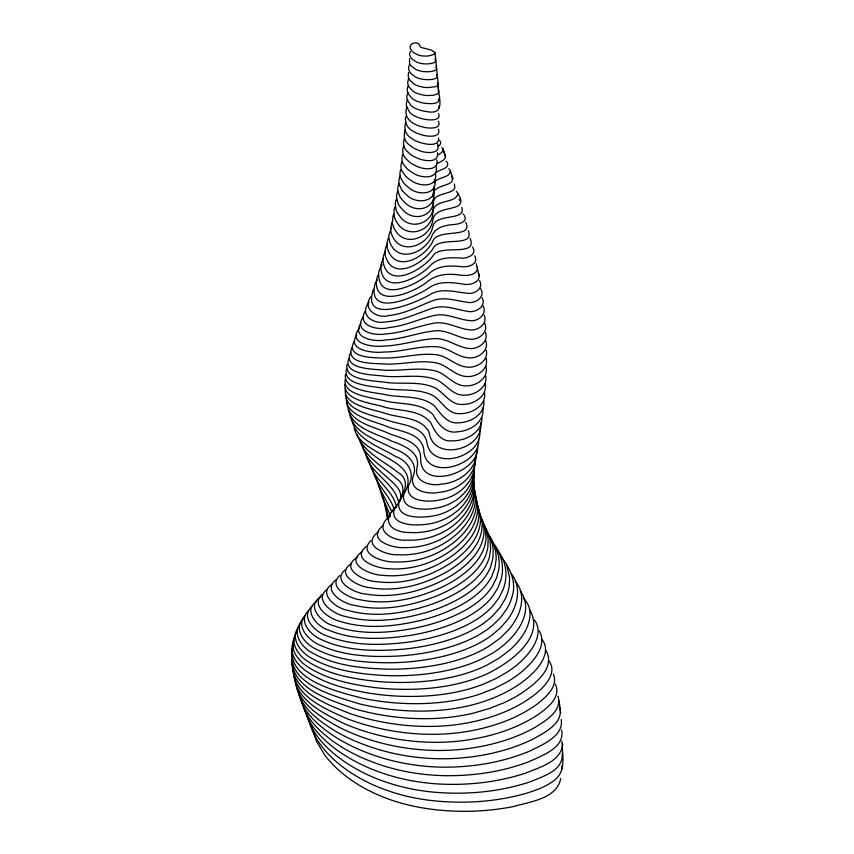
<?xml version="1.0" encoding="UTF-8"?>
<svg xmlns="http://www.w3.org/2000/svg" width="854" height="854" viewBox="0 0 854 854"><rect width="100%" height="100%" fill="white"/><g stroke="black" fill="none" stroke-linecap="round" stroke-linejoin="round"><path stroke-width="1.28" d="M398.562 502.504C394.879 482.275 369.248 473.821 365.523 452.844M476.521 450.773C477.343 469.743 458.801 482.958 441.369 484.111C430.523 486.534 413.261 481.592 417.083 467.405C420.734 452.044 403.387 445.35 391.965 441.23C376.582 433.597 352.617 428.633 348.272 409.664M561.975 741.251C562.22 753.014 565.935 768.333 557.075 777.983C548.236 786.15 536.525 790.11 525.242 793.612C493.452 802.418 459.836 804.233 427.16 799.995A137.419 79.337 0 0 1 400.985 794.754C378.749 788.744 357.356 778.848 339.369 764.319A180.343 104.124 0 0 1 325.716 751.264C317.955 742.318 311.39 731.835 309.212 720.039M293.861 673.24C294.641 699.298 322.588 712.973 342.945 723.06A168.761 97.431 0 0 0 363.58 730.928C387.214 738.486 412.023 742.414 436.842 742.329A128.591 74.245 0 0 0 462.601 740.685C488.307 737.333 513.905 729.892 535.97 716.015C545.749 709.258 561.868 697.899 555.367 684.15M562.765 744.154C561.003 761.875 539.162 767.404 525.349 773.233C497.348 782.328 467.597 785.605 438.241 783.961A134.9 77.885 0 0 1 411.628 780.737C388.186 776.382 365.352 768.152 345.08 755.523A177.034 102.213 0 0 1 328.982 743.791C317.88 734.109 307.269 722.249 304.077 707.454M475.657 456.239C476.521 476.158 457.691 490.815 439.148 492.342C428.644 494.583 408.778 491.445 413.048 476.511C419.026 462.697 405.597 452.631 393.95 448.788C378.258 440.333 355.563 434.472 349.862 415.62M441.902 147.55C445.414 150.389 440.589 153.656 438.049 154.82M437.526 82.614C438.38 97.153 446.994 116.197 425.495 111.351A25.065 14.465 0 0 1 419.773 110.113L415.887 108.661A22.791 13.152 0 0 1 410.817 105.384L407.209 99.715A29.644 17.112 0 0 1 406.942 95.531L407.945 92.456M481.987 417.83C482.008 433.117 464.992 441.251 451.552 440.856C440.13 441.838 434.761 431.195 430.672 422.549C419.421 409.141 399.533 411.382 384.097 407.006C372.301 402.949 344.162 401.092 344.792 384.343M292.837 667.924C293.253 695.818 324.883 708.82 346.607 718.481A167.106 96.481 0 0 0 367.85 725.505C391.772 732.059 416.677 735.113 441.475 734.12A127.331 73.519 0 0 0 466.764 731.558C491.488 727.373 516.029 719.207 536.579 704.518C545.482 697.569 558.473 686.819 553.456 674.084M478.635 439.202C480.866 465.9 423.894 482.425 423.723 448.916C420.424 432.668 400.142 431.612 387.47 426.68C375.013 421.236 344.738 415.951 346.436 398.113M560.715 778.496C556.787 799.024 529.576 801.746 512.955 806.667C482.83 812.474 451.659 812.869 421.417 807.703A138.679 80.062 0 0 1 395.626 801.458C374.116 794.658 353.577 783.951 336.956 768.536A181.998 105.074 0 0 1 324.648 754.883L316.29 740.92L311.998 727.234M478.272 272.693C482.67 281.799 470.074 285.93 463.124 284.072C452.278 282.482 440.397 280.795 430.501 286.859C417.489 296.423 366.355 319.481 375.066 283.774A59.865 34.566 0 0 1 377.287 279.792M477.535 446.012C480.951 472.71 419.592 492.384 420.659 458.192C421.043 441.966 401.583 438.433 389.787 433.864C375.482 427.053 349.008 422.698 347.119 403.835M292.057 663.729C293.21 692.872 327.648 704.625 350.492 713.741A165.452 95.52 0 0 0 372.248 719.911C396.352 725.452 421.268 727.651 445.948 725.751A126.072 72.782 0 0 0 470.65 722.303C494.327 717.328 517.77 708.468 536.696 693.053C545.46 685.837 557.822 672.055 548.706 660.686M557.94 696.127C562.807 710.891 545.268 720.915 534.86 727.512C511.375 740.535 484.805 747.218 458.192 749.663A129.851 74.971 0 0 1 432.039 750.378C407.294 749.545 382.699 744.763 359.481 736.169A170.416 98.391 0 0 1 339.561 727.48C321.221 717.445 299.167 704.486 295.292 682.079M291.684 658.615C291.726 689.488 331.192 700.237 354.602 708.831A163.797 94.57 0 0 0 376.774 714.136C400.932 718.684 425.762 720.029 450.218 717.232A124.812 72.056 0 0 0 474.248 712.93L489.374 708.51L503.433 702.981A138.017 79.689 0 0 0 521.911 692.957C534.54 684.118 555.762 668.383 546.186 650.833M434.996 52.51L433.64 54.549L428.569 55.905A15.255 8.807 0 0 1 423.904 56.054L422.047 55.884A13.92 8.038 0 0 1 417.755 54.837L413.72 52.681A18.062 10.429 0 0 1 411.137 49.991C406.525 43.415 419.068 39.508 420.221 46.863A4.964 2.861 0 0 0 421.161 47.472L431.302 50.066L434.996 52.51L438.219 84.386L437.184 85.912L435.23 86.798L427.726 87.588A20.88 12.052 0 0 1 422.709 87.097L419.133 86.265A18.991 10.963 0 0 1 414.083 84.044L410.037 80.404A24.638 14.219 0 0 1 408.223 76.337L408.543 72.515M345.358 394.078C345.913 411.906 375.6 415.567 388.741 420.67C401.903 425.1 421.801 425.399 426.744 441.198C429.904 472.657 484.239 457.509 479.628 429.679M559.69 707.283C564.046 723.231 544.521 732.551 533.248 739.009C508.461 751.114 480.973 756.996 453.527 758.491A131.11 75.696 0 0 1 427.096 758.245C402.533 756.516 378.237 750.858 355.552 741.251A172.07 99.342 0 0 1 336.444 731.761C319.77 721.577 300.821 708.436 297.053 687.854M402.501 154.467L401.892 159.484A32.836 18.959 0 0 0 403.536 164.459L407.433 169.081A36.199 20.902 0 0 0 413.155 172.967C420.349 178.518 439.661 179.628 435.988 165.975M401.636 162.047L400.932 165.943A34.096 19.685 0 0 0 402.063 171.174L405.586 176.105A37.597 21.702 0 0 0 411.062 180.343C418.471 186.535 437.803 188.083 435.529 173.981M400.675 169.658L400.035 172.359A35.366 20.421 0 0 0 400.611 177.803L403.696 183.044A38.985 22.503 0 0 0 408.885 187.645C417.051 195.769 438.113 195.31 434.697 179.799M406.995 101.007L406.739 101.84A31.288 18.062 0 0 0 406.525 106.259L409.674 112.376A24.051 13.888 0 0 0 414.638 116.016L418.556 117.703A26.453 15.276 0 0 0 424.438 119.229C428.751 120.168 441.742 121.3 438.604 113.657M404.369 138.295L403.451 142.874L403.974 146.354A30.306 17.496 0 0 0 406.483 150.806L410.998 154.766A33.413 19.29 0 0 0 417.019 157.937C423.104 160.99 439.223 163.819 437.547 152.706M294.032 638.258C289.058 650.075 299.103 661.508 308.55 667.38C327.787 679.464 350.567 684.257 372.792 687.331A156.965 90.62 0 0 0 403.408 689.359C424.171 689.488 445.051 687.406 465.099 681.834A119.763 69.142 0 0 0 485.627 674.489C507.618 664.369 546.048 638.269 529.832 609.927M292.452 650.919C286.325 684.46 335.355 696.213 358.915 703.728A161.918 93.481 0 0 0 389.243 709.236C410.827 711.788 432.775 711.862 454.285 708.574A123.552 71.33 0 0 0 477.557 703.45C498.992 697.056 520.107 686.926 535.479 670.283C542.717 662.48 550.222 649.115 541.874 639.497M407.892 86.243L407.262 89.179A27.926 16.119 0 0 0 408.297 93.897L411.938 98.327A21.521 12.426 0 0 0 417.062 101.242L420.873 102.48A23.666 13.664 0 0 0 426.392 103.451C430.064 103.612 440.12 104.7 438.646 98.669M345.39 374.479C343.425 391.602 375.941 392.146 387.3 395.06C402.778 397.879 420.766 395.242 433.939 405.426C440.685 413.144 446.962 424.545 459.153 422.762C470.885 422.41 485.392 414.115 483.823 400.718M403.718 145.746L402.757 149.311L402.907 152.951A31.577 18.233 0 0 0 405.009 157.67L409.247 161.972A34.811 20.101 0 0 0 415.14 165.484C421.652 169.455 438.924 172.028 436.906 159.89M399.757 501.106C404.188 490.975 393.502 483.097 386.958 477.194C377.148 468.312 365.726 459.164 362.342 445.756M388.495 237.593L387.353 241.202A51.518 29.741 0 0 0 387.438 248.45C395.039 273.654 424.545 258.089 432.562 241.757C436.917 227.57 474.087 239.398 465.708 222.275M392.029 222.083L390.63 228.957A48.731 28.129 0 0 0 392.21 235.747C401.092 256.072 428.356 245.514 432.583 227.463C434.771 212.219 466.38 221.794 461.811 207.383M293.232 645.272C283.635 680.136 339.913 692.252 363.398 698.455A160.264 92.531 0 0 0 393.95 702.789C415.354 704.518 437.013 703.845 458.128 699.778A122.293 70.604 0 0 0 480.556 693.875L494.306 688.495L506.785 682.111A135.231 78.077 0 0 0 522.595 671.052C533.291 661.669 547.788 645.87 539.28 630.86M347.044 364.391C343.618 381.311 376.721 380.596 387.14 382.571C403.376 384.407 421.022 380.735 436.116 388.399C445.019 394.057 451.392 405.789 463.53 404.412C474.365 404.22 487.826 395.744 485.093 383.425M399.074 183.578L398.487 184.998A37.886 21.873 0 0 0 397.825 190.837L399.864 196.644A41.771 24.115 0 0 0 404.305 201.939C415.556 214.589 437.921 208.931 433.416 189.994M400.184 175.945L399.224 178.7A36.626 21.147 0 0 0 399.202 184.357L401.786 189.898A40.373 23.314 0 0 0 406.632 194.84C415.236 204.448 437.088 202.932 434.11 186.588M345.326 388.399C342.539 405.842 374.714 409.472 386.414 413.752C400.707 418.236 420.691 416.998 428.986 431.846C432.946 462.697 484.175 450.005 480.738 422.655M407.016 107.252L406.653 108.127A32.943 19.012 0 0 0 405.928 112.76L406.835 116.56L408.522 119.304A25.321 14.614 0 0 0 413.304 123.318L417.232 125.25A27.851 16.077 0 0 0 423.242 127.075C427.95 128.538 442.329 129.573 438.369 121.076M408.479 78.728L407.7 82.774A26.282 15.169 0 0 0 409.151 87.183L413.037 91.218A20.25 11.689 0 0 0 418.14 93.769L421.855 94.805A22.279 12.863 0 0 0 427.139 95.531L433.256 95.349L437.899 93.748L438.721 92.061L438.219 84.386M409.557 58.531L409.536 63.281A21.35 12.33 0 0 0 411.874 66.665L416.047 69.537A16.461 9.501 0 0 0 420.798 71.128L422.943 71.49A18.03 10.408 0 0 0 428.441 71.725C430.971 71.715 439.127 70.797 435.924 66.825M294.054 640.585C287.787 651.677 296.274 664.177 305.454 670.497C323.773 683.552 346.201 689.093 368.031 692.989A158.62 91.57 0 0 0 398.679 696.17C419.805 697.077 441.112 695.69 461.736 690.865A121.033 69.879 0 0 0 483.257 684.214L496.249 678.407L507.884 671.65A133.832 77.266 0 0 0 522.285 660.153C532.277 650.396 544.297 633.476 534.39 619.844M345.4 378.61C341.216 395.722 374.831 397.879 385.645 401.07C401.359 404.764 420.894 402.063 433.031 414.649C438.091 423.83 445.639 434.142 457.744 431.761C469.988 431.067 484.72 422.1 482.873 408.169M387.438 243.529L385.869 247.19A52.905 30.541 0 0 0 385.133 254.631C391.527 282.45 423.637 263.758 433.159 248.386C439.009 235.544 474.92 248.386 468.312 230.74M385.4 251.236L384.492 253.094A54.304 31.352 0 0 0 382.902 260.683C387.172 290.296 422.143 270.323 432.797 256.093C439.49 243.251 478.453 257.791 470.052 238.351M407.315 100.185L407.7 99.406M365.202 311.219C356.364 326.057 378.407 330.701 388.826 327.594C404.316 326.111 418.481 319.193 433.48 315.649C446.001 312.404 457.627 319.588 469.839 320.624C477.824 321.979 487.783 314.037 482.948 305.732M391.164 228.125L388.954 235.128A50.119 28.94 0 0 0 389.808 242.162C397.74 264.067 426.274 252.592 432.188 235.181C436.031 227.089 445.436 225.136 453.527 224.549C458.107 224.303 468.152 222.221 464.448 215.667M373.454 289.282C360.313 326.847 418.311 302.06 431.58 293.691C442.81 288.054 455.214 292.015 466.892 293.2C474.002 294.779 484.25 288.524 479.5 280.592M370.753 296.712C361.52 309.361 377.906 319.343 389.456 315.404C404.903 313.888 418.556 306.084 432.818 300.683C444.037 296.327 455.684 300.747 466.957 302.199C474.771 304.312 486.139 297.075 480.556 288.503M346.575 368.65C341.525 385.997 374.799 386.072 385.271 388.613C401.54 391.121 419.517 387.919 434.366 396.352C442.756 402.501 448.233 414.713 460.423 413.635C471.664 413.667 485.883 405.992 484.677 393.128M351.763 347.759C345.144 365.266 376.23 363.131 386.072 364.082C402.928 364.605 419.901 359.545 436.629 362.982C447.827 365.352 455.395 376.529 467.319 376.539C476.98 377.062 489.214 369.013 486.075 358.178M348.742 358.392C342.411 375.611 375.611 374.671 385.389 376.304C402.159 377.799 419.741 373.657 435.914 379.539C446.001 383.724 452.332 395.701 464.384 395.167C474.771 395.413 487.986 387.535 485.723 375.696M409.418 64.733L408.554 67.402L408.842 69.836A22.994 13.28 0 0 0 410.945 73.561L415.097 76.817A17.721 10.237 0 0 0 420.019 78.707L423.435 79.369A19.493 11.251 0 0 0 428.164 79.657C430.928 79.657 439.693 79.209 436.778 74.682M360.804 323.282C350.919 338.728 375.803 342.155 386.083 339.903C402.458 339.07 417.873 332.708 434.088 330.936C446.93 329.174 457.648 338.227 470.031 339.177C478.518 340.287 489.064 332.163 484.688 323.132M410.272 51.486L409.557 54.122L410.304 56.663A19.706 11.38 0 0 0 412.802 59.705L416.933 62.214A15.191 8.775 0 0 0 421.481 63.516L423.488 63.783A16.642 9.607 0 0 0 428.58 63.804C430.907 63.794 438.358 62.449 434.974 59.043M296.797 631.437C288.908 642.4 298.43 655.893 308.23 661.711C328.875 674.831 353.716 679.005 377.649 681.471A155.311 89.67 0 0 0 408.105 682.367C428.441 681.748 448.82 678.994 468.216 672.706A118.503 68.416 0 0 0 487.687 664.7L499.056 658.135L508.909 650.737A131.046 75.664 0 0 0 520.428 638.536C528.968 627.711 535.373 609.404 523.534 598.526M363.612 316.332C352.318 331.651 375.184 336.092 385.848 333.914C401.978 332.943 416.987 326.452 432.7 323.41C445.489 320.517 456.922 328.288 469.209 329.836C477.311 331.32 488.082 324.125 484.239 315.147M354.132 341.397C344.824 358.552 375.45 357.805 384.887 358.029C401.903 358.253 418.652 352.851 435.657 354.634C447.443 355.723 455.705 366.291 467.49 367.156C476.767 368.149 488.851 360.751 486.246 350.257M369.259 302.028C358.264 314.998 373.71 324.851 386.232 321.798C402.383 320.784 416.987 313.354 432.113 308.411C443.706 304.398 455.374 309.255 466.775 311.219C474.675 313.493 486.759 307.034 482.19 297.768M350.77 352.264C341.888 369.601 374.223 368.971 383.83 370.145C400.974 371.309 418.46 366.772 435.359 370.903C446.877 373.903 454.136 386.723 466.924 385.859C476.991 385.923 489.385 377.222 485.723 366.014M356.705 334.875C346.297 350.813 373.764 353.3 383.958 352.029C401.711 352.104 418.93 345.614 436.693 346.735C448.51 347.429 457.381 357.367 469.198 357.847C478.229 358.669 489.555 350.514 485.734 340.629M434.323 182.82C437.344 176.458 451.99 178.251 449.898 169.893M298.719 626.953C289.442 638.536 301.174 653.022 311.902 658.423C333.348 670.475 358.402 673.859 382.592 675.418A153.656 88.709 0 0 0 412.76 675.194C432.583 673.859 452.406 670.454 471.066 663.483A117.244 67.69 0 0 0 489.417 654.879C510.425 643.606 537.326 614.955 520.214 590.605M359.427 328.182C346.735 343.991 373.102 347.386 383.297 346.062C400.227 345.806 416.4 339.935 433.191 338.718C446.172 337.33 456.484 347.044 468.878 348.453C477.535 349.724 488.883 342.347 485.595 332.665M396.662 506.241C379.913 520.694 391.089 532.843 410.166 532.522C434.078 534.017 459.623 521.858 470.042 499.601A117.308 67.733 0 0 0 473.756 486.47L473.49 476.254M301.035 622.523C291.235 632.942 301.868 647.578 312.148 652.776C334.907 665.789 361.882 668.394 387.599 669.173A152.001 87.759 0 0 0 417.35 667.86C436.597 665.832 455.79 661.818 473.639 654.175A115.984 66.964 0 0 0 490.826 645.026L500.455 637.831L508.429 629.942A128.26 74.052 0 0 0 517.001 617.271C522.691 606.244 524.463 590.861 515.037 581.307M305.102 615.286C294.843 627.178 309.981 641.333 320.955 645.571C344.888 656.256 371.864 657.27 397.676 656.085A148.703 85.848 0 0 0 426.274 652.68C444.187 649.382 461.95 644.236 477.952 635.376A113.465 65.512 0 0 0 492.662 625.267L500.476 617.602L506.518 609.372A125.474 72.441 0 0 0 512.112 596.466C516.894 581.937 509.806 567.376 500.743 556.349M390.107 516.115C371.778 529.715 392.573 541.553 407.315 540.134C431.11 541.148 455.855 529.608 468.163 508.803A118.962 68.683 0 0 0 473.383 495.651L474.269 488.776L473.874 481.827M382.827 525.658C365.843 540.08 393.011 548.61 404.529 547.585C428.121 548.151 452.129 537.251 466.006 517.951A120.617 69.633 0 0 0 472.753 504.842L474.781 494.391L473.735 483.823M303.746 618.136C292.26 628.854 305.273 644.631 316.375 649.275C339.796 661.124 366.814 662.928 392.626 662.725A150.357 86.809 0 0 0 421.865 660.356C440.472 657.676 458.972 653.075 475.934 644.813A114.724 66.238 0 0 0 491.904 635.152L500.636 627.701L507.65 619.62A126.862 73.241 0 0 0 514.727 606.81C518.816 596.252 519.083 582.983 511.397 573.952M370.817 540.667C356.993 554.652 384.716 562.85 395.37 561.921C419.538 562.914 443.877 553.157 460.936 536.056A123.915 71.544 0 0 0 470.757 523.203C475.689 514.652 478.026 504.266 475.4 494.583A94.548 54.592 0 0 0 474.226 490.986M308.497 610.759C297.352 621.2 311.4 635.856 321.905 639.838C347.034 651.356 375.664 651.431 402.704 649.243A147.048 84.898 0 0 0 430.565 644.855C447.72 640.98 464.715 635.312 479.692 625.907A112.205 64.776 0 0 0 493.11 615.392L499.974 607.546L505.056 599.209A124.076 71.64 0 0 0 509.176 586.271L509.614 577.752L506.966 565.956M321.958 594.501C310.119 605.71 329.238 618.734 339.593 621.232C366.387 629.782 395.423 626.558 422.292 620.025A140.44 81.087 0 0 0 446.215 612.104C460.007 606.329 473.5 598.867 483.759 587.787A107.156 61.872 0 0 0 491.797 576.215L494.882 568.006L496.11 559.594A118.503 68.416 0 0 0 494.551 547.062L491.413 539.12L487.442 532.747M378.589 531.743C359.929 545.033 385.88 555.58 398.103 554.737C422.613 556.146 447.624 545.727 463.605 527.035A122.271 70.594 0 0 0 471.888 514.033C475.368 506.326 476.649 497.476 474.482 489.225M366.366 546.314C349.67 559.818 378.536 568.849 388.837 568.721C413.848 570.6 439.18 561.334 458.022 544.991A125.57 72.494 0 0 0 469.39 532.362C475.176 524.068 478.859 513.788 477.269 503.593A95.819 55.318 0 0 0 475.262 496.249M339.743 575.521C326.89 587.306 349.959 598.633 360.164 599.786C387.118 605.369 415.279 599.134 440.034 588.054A133.832 77.266 0 0 0 458.822 577.453C468.974 570.365 478.528 561.473 483.375 549.837A102.117 58.958 0 0 0 485.99 538.041L485.435 530.046L483.076 522.114A112.92 65.192 0 0 0 480.194 516.339M312.297 606.201C299.156 616.684 315.756 632.547 326.954 635.867C352.446 646.147 380.863 645.443 407.71 642.219A145.393 83.948 0 0 0 434.718 636.87C451.083 632.472 467.245 626.302 481.133 616.396A110.945 64.05 0 0 0 493.238 605.539L499.163 597.544L503.262 589.132A122.688 70.829 0 0 0 505.92 576.215C506.347 566.714 503.348 557 497.081 549.773M362.043 551.769C343.746 564.131 371.415 575.244 382.272 575.254C408.052 578.105 434.366 569.34 454.862 553.83A127.225 73.455 0 0 0 467.768 541.479C474.408 533.43 479.382 523.342 478.934 512.688A97.078 56.044 0 0 0 476.468 501.479M345.614 569.597C330.391 581.403 355.766 593.786 366.59 594.138C393.086 598.611 420.435 591.769 444.048 579.695A132.178 76.316 0 0 0 461.416 568.561C470.671 561.217 479.158 551.994 482.617 540.443A100.857 58.232 0 0 0 483.919 528.733L482.51 520.865L479.329 513.137M326.986 589.377C312.852 600.533 334.576 614.709 345.507 616.46C372.237 623.804 400.729 619.865 426.947 612.275A138.786 80.127 0 0 0 449.684 603.597C462.569 597.448 475.112 589.602 484.069 578.254A105.896 61.146 0 0 0 490.74 566.544L492.897 558.345L493.196 550.008A117.105 67.615 0 0 0 490.292 537.7L484.453 527.281M335.91 579.898C321.627 590.509 343.319 603.906 353.834 605.176C381.151 611.912 410.059 606.329 435.828 596.284A135.487 78.226 0 0 0 455.993 586.26C467.063 579.45 477.642 570.899 483.866 559.274A103.377 59.684 0 0 0 487.815 547.457L488.157 539.354L486.652 531.263A114.319 66.004 0 0 0 482.371 521.442M437.888 146.461C440.152 145.383 442.233 142.01 439.319 140.355M351.677 563.448C334.149 574.208 358.637 586.741 369.174 587.552C396.256 592.516 424.406 584.819 447.87 571.187A130.523 75.355 0 0 0 463.775 559.594C472.145 552.004 479.521 542.471 481.624 531.124A99.598 57.496 0 0 0 481.635 519.531L477.61 508.045M435.764 172.786C439.052 169.402 450.346 168.75 447.208 162.313M316.514 601.579C302.423 610.3 317.442 626.943 328.416 630.038C354.954 641.087 384.834 639.379 412.653 635.002A143.75 82.987 0 0 0 438.721 628.747C454.264 623.847 469.561 617.228 482.296 606.874A109.686 63.324 0 0 0 493.057 595.718L498.031 587.616L501.17 579.172A121.289 70.028 0 0 0 502.387 566.33C501.746 557.064 497.967 547.969 491.466 541.297M357.869 557.043C338.195 568.134 364.146 581.307 375.707 581.531C402.181 585.406 429.434 577.176 451.478 562.572A128.869 74.405 0 0 0 465.9 550.563C473.394 542.749 479.596 532.917 480.386 521.869A98.338 56.77 0 0 0 479.137 510.436L476.97 504.799M332.345 584.104C316.877 593.402 336.689 608.827 347.642 610.3C375.194 618.243 404.785 613.332 431.462 604.354A137.131 79.176 0 0 0 452.94 594.982C464.928 588.481 476.5 580.282 484.101 568.743A104.636 60.41 0 0 0 489.406 556.957L490.644 548.791L490.036 540.561A115.717 66.804 0 0 0 485.83 528.53L483.642 524.719M321.136 596.871C304.793 605.272 322.043 623.42 333.882 625.758C360.623 635.536 390.118 633.07 417.521 627.594A142.095 82.037 0 0 0 442.553 620.495C457.242 615.136 471.643 608.08 483.172 597.33A108.426 62.598 0 0 0 492.566 585.94L496.601 577.763L498.779 569.319A119.902 69.217 0 0 0 498.587 556.605L496.302 548.471L490.057 537.561M436.938 163.733L443.205 160.296L445.564 157.648L442.831 148.585M445.895 161.182L446.621 161.737M448.67 168.676L449.353 169.273M451.456 176.298C457.819 187.763 430.181 183.066 433.352 196.633C436.319 216.062 413.624 223.449 401.935 208.92A43.159 24.915 0 0 1 397.953 203.305L396.512 197.231A39.156 22.599 0 0 1 397.857 191.232M463.007 213.959L463.807 214.802M456.314 191.243C473.735 215.24 435.882 202.27 432.903 219.745C430.501 238.287 404.241 248.012 394.644 229.214A47.333 27.328 0 0 1 392.381 222.68L393.011 215.977A42.935 24.787 0 0 1 393.641 214.343M444.539 154.862L445.382 155.972L443.205 149.653M488.018 535.212L489.385 536.782M454.243 184.069C459.26 196.324 431.569 190.143 433.277 204.33C434.846 223.236 410.016 231.829 399.523 215.806A44.557 25.727 0 0 1 396.064 209.86L395.263 203.551A40.416 23.336 0 0 1 396.544 198.918M459.089 199.238L460.455 201.555M472.486 247.041C478.069 255.165 465.846 259.189 459.58 257.961C449.716 257.417 438.657 257.534 431.035 264.836C419.72 277.87 382.037 297.064 380.767 266.619A55.691 32.153 0 0 1 383.243 258.922M438.155 90.609L438.636 91.591M476.244 263.672L479.201 276.205M438.7 106.184L439.298 107.903M474.76 255.858C479.446 264.633 466.732 267.878 460.327 266.544C450.079 265.551 438.7 265.477 430.363 272.511C418.311 284.457 377.158 304.408 378.738 272.447A57.079 32.954 0 0 1 382.133 264.665M438.444 129.167C441.55 138.284 426.915 136.544 421.887 134.868A29.239 16.877 0 0 1 415.813 132.722L411.916 130.566A26.581 15.351 0 0 1 407.358 126.168L405.917 123.232L405.394 119.208A34.694 20.037 0 0 1 405.938 116.251M437.504 143.739C441.838 154.798 424.716 153.432 418.77 150.315A32.025 18.489 0 0 1 412.685 147.496L407.956 143.856A29.047 16.77 0 0 1 405.074 139.693L404.209 136.384L404.615 131.975A38.003 21.937 0 0 1 405.394 129.84M561.58 729.882C565.476 747.997 541.308 755.854 528.487 761.885C501.437 772.027 472.347 776.211 443.536 775.645A133.64 77.159 0 0 1 416.869 773.425C392.968 769.934 369.547 762.558 348.336 750.912A175.38 101.252 0 0 1 331.138 739.895C317.955 729.775 304.664 717.008 301.366 700.024M392.061 511.962L379.037 487.004L375.568 476.479M356.929 434.537C364.039 452.759 383.585 460.904 397.975 472.422C410.657 479.617 404.369 493.377 398.775 502.825C396.939 519.2 421.577 517.802 432.337 516.126C450.912 513.179 468.707 500.017 473.02 481.09A113.998 65.822 0 0 0 473.799 468.173M390.491 515.859L381.685 495.235L378.514 483.535M450.528 171.131L453.1 178.913M388.602 517.086L381.93 494.744M354.239 428.035C360.11 457.605 425.036 458.352 403.825 494.242C400.579 510.286 424.214 510.158 434.622 508.354C453.549 505.846 471.942 491.637 474.109 471.803A112.354 64.861 0 0 0 474.376 466.551M457.883 193.442C455.801 204.832 432.925 197.829 432.839 213.169C431.921 231.626 406.728 239.301 397.089 222.574A45.945 26.527 0 0 1 394.206 216.318L394.089 209.796A41.675 24.061 0 0 1 395.146 206.615M369.024 461.075C372.579 479.542 393.086 489.128 396.502 507.191M394.399 509.795C389.744 494.797 375.418 484.485 372.323 468.665M387.812 519.478L384.567 503.166M306.479 713.122C309.063 726.615 317.613 738.069 327.167 747.57A178.689 103.163 0 0 0 342.091 759.985C361.285 773.585 383.446 782.648 406.323 787.847A136.16 78.611 0 0 0 432.775 792.074C465.078 795.042 498.138 792.202 529.074 782.211C541.649 776.948 563.8 770.874 562.156 753.634M359.31 438.913C364.402 457.509 383.382 466.636 396.651 478.795C409.034 487.228 400.291 500.593 394.078 509.603C390.321 526.075 415.973 525.712 426.573 524.324C446.055 521.858 465.067 509.4 471.664 490.356A115.653 66.772 0 0 0 473.895 477.311L473.746 473.959M299.092 693.832C302.658 712.599 318.681 725.676 333.636 735.892A173.725 100.302 0 0 0 351.837 746.161C373.849 756.793 397.75 763.316 422.036 765.931A132.37 76.422 0 0 0 448.638 767.159C476.81 766.668 505.141 761.619 531.124 750.474C543.165 744.176 563.672 736.223 561.281 719.484M438.614 138.081C439.255 147.144 425.74 144.251 420.403 142.618A30.627 17.688 0 0 1 414.286 140.141L409.386 136.843A27.787 16.045 0 0 1 406.205 132.957L405.042 129.84L404.956 125.613A36.348 20.987 0 0 1 405.863 122.549M559.146 700.92L560.662 713.111M387.609 519.659L387.097 514.759M561.729 766.049L561.879 769.048M477.525 267.067C477.621 276.216 465.515 275.853 459.068 275.041C448.361 273.28 436.778 274.283 427.971 281.212C415.567 292.047 371.661 310.493 376.827 278.169A58.478 33.765 0 0 1 378.568 274.209M351.848 419.741C355.937 439.97 380.009 446.802 395.658 456.506C407.977 460.637 415.61 473.511 408.607 485.467C404.721 502.365 429.231 502.483 440.056 499.878C458.192 496.943 475.144 481.795 474.931 462.516A110.7 63.911 0 0 0 474.835 459.42"/></g></svg>
